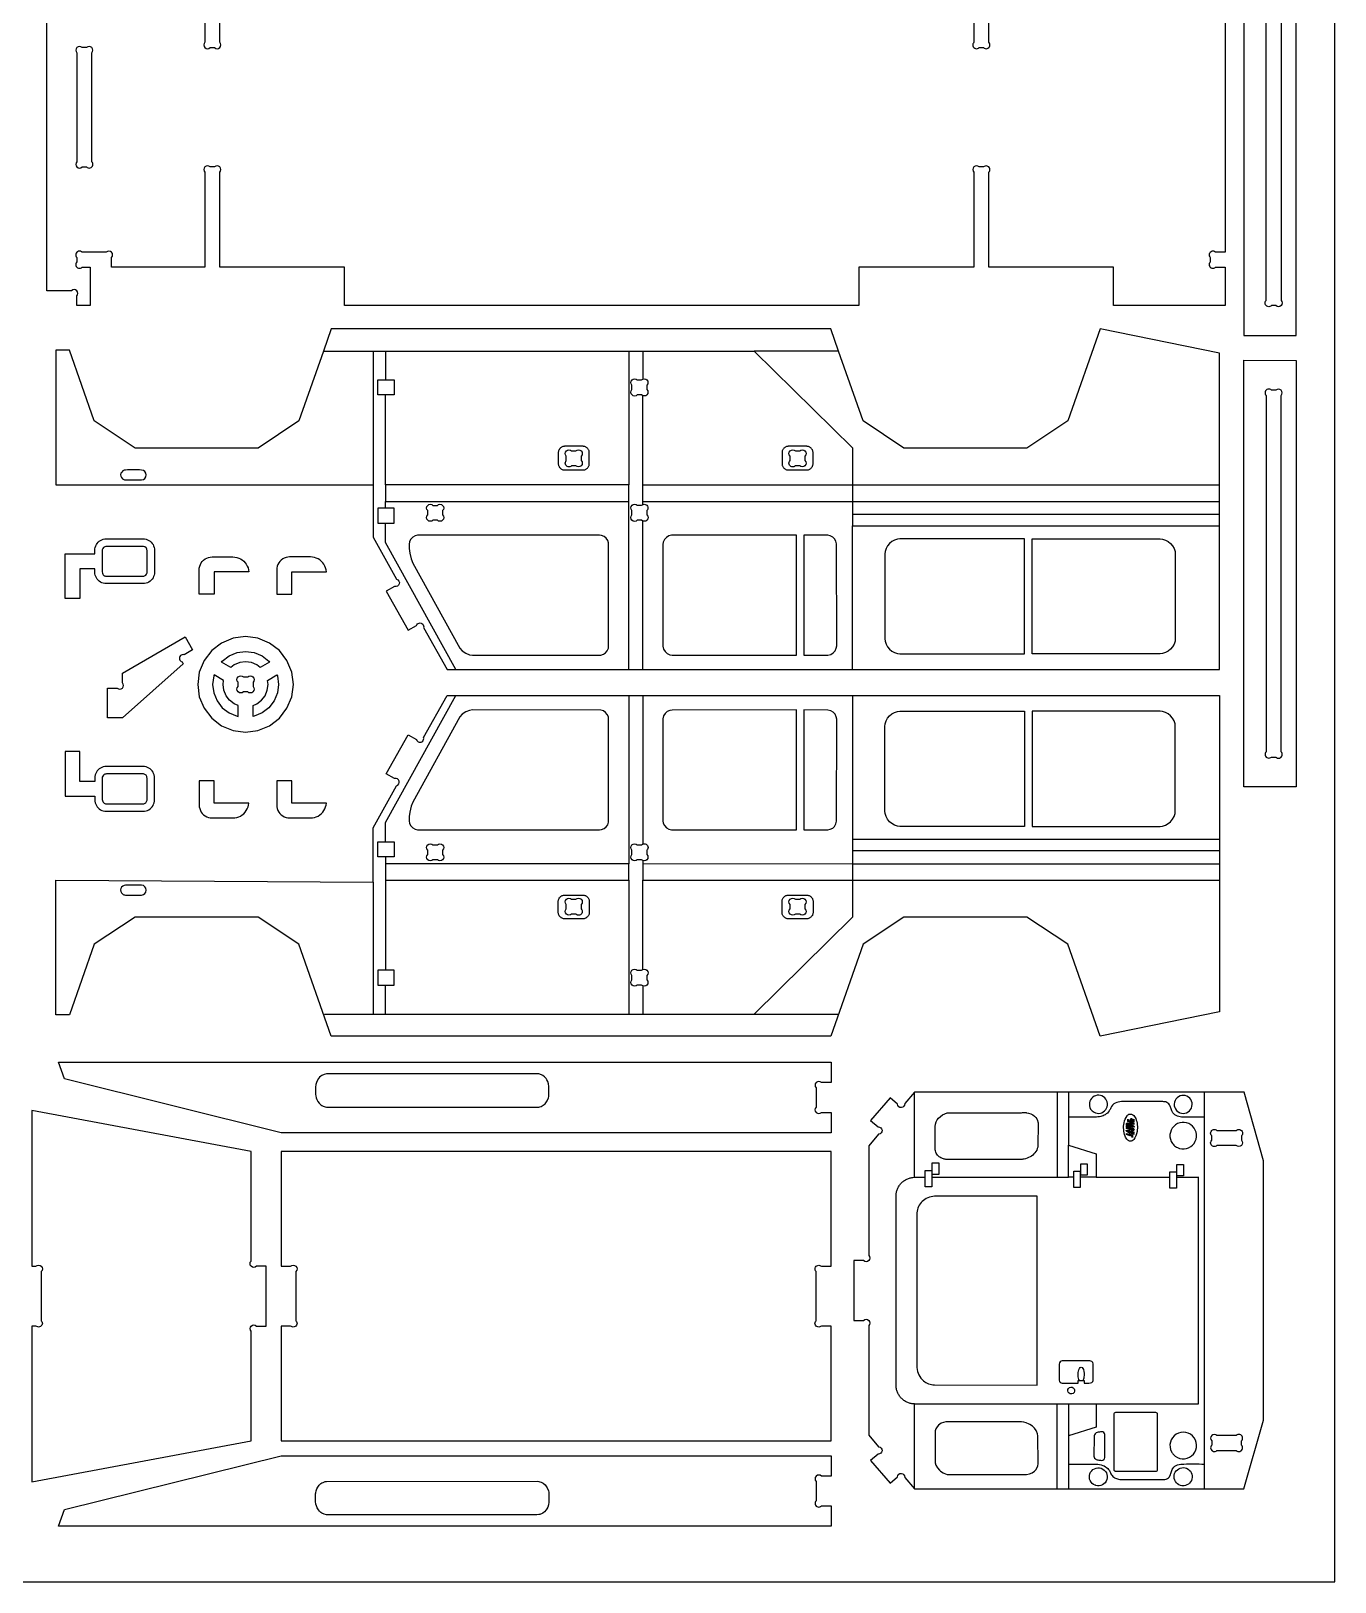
# Model space of a CAD drawing. Extents: x 1.1 to 38.6, y -0.3 to 39.9.
# Drawn here: x 16.79 to 38.63, y -0.3 to 25.68 of the extents above; entities that cross this region are included whole.
import ezdxf

# ---------------------------------------------------------------- set-up
doc = ezdxf.new("R2010")
doc.units = 0
doc.layers.get('0').update_dxf_attribs({"linetype": 'CONTINUOUS'})
doc.layers.add('ENGRAVING', color=1, linetype='CONTINUOUS')

msp = doc.modelspace()

# ---------------------------------------------------------------- linework, layer by layer
for points in [[(1.13, -0.3), (38.63, -0.3), (38.63, 39.95), (1.13, 39.95)], [(37.104, 20.583), (37.979, 20.582), (37.98, 27.728), (37.105, 27.728)], [(37.104, 13.02), (37.105, 20.166), (37.98, 20.165), (37.979, 13.02)], [(17.358, 16.175), (17.358, 16.924), (17.857, 16.924), (17.857, 16.984), (17.859, 17.009), (17.864, 17.033), (17.872, 17.057), (17.883, 17.079), (17.897, 17.1), (17.913, 17.119), (17.932, 17.135), (17.953, 17.149), (17.975, 17.16), (17.999, 17.168), (18.023, 17.173), (18.048, 17.174), (18.667, 17.174), (18.692, 17.173), (18.716, 17.168), (18.74, 17.16), (18.762, 17.149), (18.783, 17.135), (18.802, 17.119), (18.818, 17.1), (18.832, 17.079), (18.843, 17.057), (18.851, 17.033), (18.856, 17.009), (18.857, 16.984), (18.857, 16.616), (18.856, 16.591), (18.851, 16.566), (18.843, 16.543), (18.832, 16.52), (18.818, 16.499), (18.802, 16.481), (18.783, 16.464), (18.762, 16.45), (18.74, 16.439), (18.716, 16.431), (18.692, 16.427), (18.667, 16.425), (18.048, 16.425), (18.023, 16.427), (17.999, 16.431), (17.975, 16.439), (17.953, 16.45), (17.932, 16.464), (17.913, 16.481), (17.897, 16.499), (17.883, 16.52), (17.872, 16.543), (17.864, 16.566), (17.859, 16.591), (17.857, 16.616), (17.857, 16.675), (17.607, 16.675), (17.607, 16.175)], [(24.011, 15.3), (24.07, 15.259), (24.136, 15.234), (24.185, 15.228), (26.332, 15.229), (26.376, 15.243), (26.413, 15.268), (26.441, 15.302), (26.459, 15.344), (26.463, 15.382), (26.462, 17.106), (26.448, 17.15), (26.423, 17.187), (26.389, 17.215), (26.347, 17.233), (26.309, 17.237), (23.265, 17.237), (23.221, 17.225), (23.182, 17.202), (23.151, 17.169), (23.131, 17.129), (23.123, 17.083), (23.124, 17.013), (23.133, 16.937), (23.158, 16.839), (23.184, 16.77), (23.971, 15.344)], [(27.445, 15.256), (27.488, 15.235), (27.528, 15.228), (29.61, 15.228), (29.61, 17.237), (27.519, 17.237), (27.472, 17.225), (27.432, 17.2), (27.4, 17.165), (27.38, 17.122), (27.373, 17.082), (27.373, 15.375), (27.385, 15.328), (27.41, 15.287)], [(29.735, 15.228), (30.137, 15.228), (30.184, 15.24), (30.224, 15.265), (30.256, 15.3), (30.277, 15.343), (30.284, 15.383), (30.283, 17.09), (30.271, 17.137), (30.247, 17.178), (30.218, 17.205), (30.177, 17.228), (30.137, 17.237), (29.735, 17.237)], [(31.208, 15.294), (31.254, 15.27), (31.304, 15.254), (31.344, 15.249), (33.431, 15.248), (33.431, 17.177), (31.344, 17.177), (31.304, 17.172), (31.254, 17.156), (31.208, 17.132), (31.169, 17.099), (31.136, 17.059), (31.111, 17.014), (31.096, 16.963), (31.091, 16.923), (31.091, 15.503), (31.096, 15.462), (31.111, 15.412), (31.136, 15.367), (31.169, 15.327)], [(35.703, 15.249), (33.556, 15.248), (33.556, 17.177), (35.703, 17.177), (35.743, 17.172), (35.793, 17.156), (35.839, 17.132), (35.878, 17.099), (35.911, 17.059), (35.936, 17.014), (35.951, 16.963), (35.956, 16.923), (35.956, 15.503), (35.951, 15.462), (35.936, 15.412), (35.911, 15.367), (35.878, 15.327), (35.839, 15.294), (35.793, 15.27), (35.743, 15.254)], [(19.608, 16.249), (19.608, 16.623), (19.606, 16.654), (19.608, 16.685), (19.614, 16.716), (19.625, 16.745), (19.64, 16.772), (19.658, 16.797), (19.68, 16.819), (19.705, 16.838), (19.732, 16.853), (19.761, 16.864), (19.792, 16.87), (19.823, 16.873), (20.17, 16.873), (20.203, 16.87), (20.236, 16.864), (20.268, 16.854), (20.298, 16.84), (20.327, 16.822), (20.353, 16.801), (20.376, 16.776), (20.395, 16.749), (20.412, 16.72), (20.424, 16.689), (20.432, 16.656), (20.437, 16.623), (19.857, 16.623), (19.857, 16.249)], [(20.907, 16.249), (21.156, 16.249), (21.156, 16.623), (21.736, 16.623), (21.731, 16.656), (21.723, 16.689), (21.71, 16.72), (21.694, 16.749), (21.674, 16.776), (21.651, 16.801), (21.626, 16.822), (21.597, 16.84), (21.567, 16.854), (21.535, 16.864), (21.502, 16.87), (21.469, 16.873), (21.121, 16.873), (21.09, 16.87), (21.06, 16.864), (21.031, 16.853), (21.004, 16.838), (20.979, 16.819), (20.957, 16.797), (20.938, 16.772), (20.924, 16.745), (20.913, 16.716), (20.906, 16.685), (20.904, 16.654), (20.907, 16.623)], [(19.981, 14.043), (20.175, 13.963), (20.382, 13.935), (20.589, 13.963), (20.783, 14.043), (20.949, 14.17), (21.076, 14.336), (21.156, 14.529), (21.183, 14.737), (21.156, 14.944), (21.076, 15.137), (20.949, 15.303), (20.783, 15.43), (20.589, 15.511), (20.382, 15.538), (20.175, 15.511), (19.981, 15.43), (19.816, 15.303), (19.688, 15.137), (19.608, 14.944), (19.581, 14.737), (19.608, 14.529), (19.688, 14.336), (19.816, 14.17)], [(19.981, 15.112), (19.992, 15.127), (20.106, 15.215), (20.239, 15.27), (20.382, 15.289), (20.525, 15.27), (20.658, 15.215), (20.772, 15.127), (20.784, 15.112), (20.626, 15.021), (20.571, 15.063), (20.48, 15.101), (20.382, 15.114), (20.284, 15.101), (20.193, 15.063), (20.138, 15.021)], [(19.992, 14.346), (20.106, 14.258), (20.239, 14.203), (20.257, 14.201), (20.257, 14.383), (20.193, 14.41), (20.115, 14.47), (20.055, 14.548), (20.018, 14.639), (20.005, 14.737), (20.014, 14.805), (19.856, 14.896), (19.849, 14.879), (19.83, 14.737), (19.849, 14.594), (19.904, 14.461)], [(20.507, 14.201), (20.507, 14.383), (20.571, 14.41), (20.649, 14.47), (20.709, 14.548), (20.747, 14.639), (20.76, 14.737), (20.75, 14.805), (20.908, 14.896), (20.915, 14.879), (20.934, 14.737), (20.915, 14.594), (20.86, 14.461), (20.772, 14.346), (20.658, 14.258), (20.525, 14.203)], [(23.182, 12.334), (23.221, 12.311), (23.265, 12.3), (26.309, 12.299), (26.347, 12.304), (26.389, 12.321), (26.423, 12.35), (26.448, 12.387), (26.462, 12.43), (26.463, 14.154), (26.459, 14.192), (26.441, 14.234), (26.413, 14.268), (26.376, 14.293), (26.332, 14.307), (24.185, 14.309), (24.136, 14.302), (24.07, 14.277), (24.011, 14.237), (23.971, 14.192), (23.184, 12.766), (23.158, 12.697), (23.133, 12.599), (23.124, 12.523), (23.123, 12.453), (23.131, 12.408), (23.151, 12.367)], [(27.432, 12.336), (27.472, 12.312), (27.519, 12.3), (29.61, 12.299), (29.61, 14.309), (27.528, 14.308), (27.488, 14.301), (27.445, 14.281), (27.41, 14.249), (27.385, 14.209), (27.373, 14.162), (27.373, 12.454), (27.38, 12.414), (27.4, 12.371)], [(29.735, 12.299), (30.137, 12.3), (30.177, 12.309), (30.218, 12.331), (30.247, 12.358), (30.271, 12.399), (30.283, 12.446), (30.284, 14.153), (30.277, 14.194), (30.256, 14.236), (30.224, 14.271), (30.184, 14.296), (30.137, 14.308), (29.735, 14.309)], [(31.208, 12.405), (31.169, 12.437), (31.136, 12.477), (31.111, 12.522), (31.096, 12.573), (31.091, 12.613), (31.091, 14.034), (31.096, 14.074), (31.111, 14.124), (31.136, 14.17), (31.169, 14.209), (31.208, 14.242), (31.254, 14.267), (31.304, 14.282), (31.344, 14.287), (33.431, 14.288), (33.431, 12.359), (31.344, 12.359), (31.304, 12.364), (31.254, 12.38)], [(33.556, 12.359), (35.703, 12.359), (35.743, 12.364), (35.793, 12.38), (35.839, 12.405), (35.878, 12.437), (35.911, 12.477), (35.936, 12.522), (35.951, 12.573), (35.956, 12.613), (35.956, 14.034), (35.951, 14.074), (35.936, 14.124), (35.911, 14.17), (35.878, 14.209), (35.839, 14.242), (35.793, 14.267), (35.743, 14.282), (35.703, 14.287), (33.556, 14.288)], [(17.358, 12.862), (17.857, 12.862), (17.857, 12.803), (17.859, 12.778), (17.864, 12.754), (17.872, 12.73), (17.883, 12.708), (17.897, 12.687), (17.913, 12.668), (17.932, 12.652), (17.953, 12.638), (17.975, 12.627), (17.999, 12.619), (18.023, 12.614), (18.048, 12.612), (18.667, 12.612), (18.692, 12.614), (18.716, 12.619), (18.74, 12.627), (18.762, 12.638), (18.783, 12.652), (18.802, 12.668), (18.818, 12.687), (18.832, 12.708), (18.843, 12.73), (18.851, 12.754), (18.856, 12.778), (18.857, 12.803), (18.857, 13.171), (18.856, 13.196), (18.851, 13.221), (18.843, 13.244), (18.832, 13.267), (18.818, 13.287), (18.802, 13.306), (18.783, 13.322), (18.762, 13.336), (18.74, 13.347), (18.716, 13.355), (18.692, 13.36), (18.667, 13.362), (18.048, 13.362), (18.023, 13.36), (17.999, 13.355), (17.975, 13.347), (17.953, 13.336), (17.932, 13.322), (17.913, 13.306), (17.897, 13.287), (17.883, 13.267), (17.872, 13.244), (17.864, 13.221), (17.859, 13.196), (17.857, 13.171), (17.857, 13.112), (17.607, 13.112), (17.607, 13.612), (17.358, 13.612)], [(19.68, 12.552), (19.705, 12.533), (19.732, 12.519), (19.761, 12.508), (19.792, 12.501), (19.823, 12.499), (20.17, 12.499), (20.203, 12.501), (20.236, 12.507), (20.268, 12.517), (20.298, 12.532), (20.327, 12.55), (20.353, 12.571), (20.376, 12.595), (20.395, 12.622), (20.412, 12.652), (20.424, 12.683), (20.432, 12.715), (20.437, 12.748), (19.857, 12.748), (19.857, 13.123), (19.608, 13.123), (19.608, 12.748), (19.606, 12.717), (19.608, 12.686), (19.614, 12.656), (19.625, 12.627), (19.64, 12.599), (19.658, 12.574)], [(20.979, 12.552), (21.004, 12.533), (21.031, 12.519), (21.06, 12.508), (21.09, 12.501), (21.121, 12.499), (21.469, 12.499), (21.502, 12.501), (21.535, 12.507), (21.567, 12.517), (21.597, 12.532), (21.626, 12.55), (21.651, 12.571), (21.674, 12.595), (21.694, 12.622), (21.71, 12.652), (21.723, 12.683), (21.731, 12.715), (21.736, 12.748), (21.156, 12.748), (21.156, 13.123), (20.907, 13.123), (20.907, 12.748), (20.904, 12.717), (20.906, 12.686), (20.913, 12.656), (20.924, 12.627), (20.938, 12.599), (20.957, 12.574)], [(21.645, 7.692), (21.662, 7.68), (21.68, 7.671), (21.718, 7.658), (21.738, 7.654), (25.273, 7.654), (25.293, 7.656), (25.313, 7.66), (25.332, 7.667), (25.368, 7.686), (25.399, 7.712), (25.413, 7.727), (25.436, 7.761), (25.456, 7.811), (25.461, 7.832), (25.465, 7.877), (25.465, 8.001), (25.459, 8.045), (25.445, 8.086), (25.431, 8.114), (25.419, 8.132), (25.392, 8.162), (25.359, 8.186), (25.35, 8.191), (25.313, 8.206), (25.293, 8.21), (25.262, 8.213), (21.738, 8.212), (21.699, 8.203), (21.662, 8.186), (21.645, 8.175), (21.622, 8.155), (21.602, 8.132), (21.58, 8.096), (21.568, 8.066), (21.56, 8.034), (21.556, 7.989), (21.556, 7.866), (21.558, 7.843), (21.565, 7.811), (21.576, 7.78), (21.591, 7.752), (21.615, 7.719)], [(21.645, 0.865), (21.622, 0.884), (21.602, 0.908), (21.58, 0.943), (21.568, 0.973), (21.56, 1.005), (21.556, 1.05), (21.556, 1.174), (21.558, 1.196), (21.565, 1.229), (21.576, 1.259), (21.591, 1.287), (21.615, 1.32), (21.645, 1.348), (21.662, 1.359), (21.68, 1.368), (21.718, 1.381), (21.738, 1.385), (25.273, 1.386), (25.293, 1.383), (25.313, 1.379), (25.332, 1.372), (25.368, 1.354), (25.399, 1.328), (25.413, 1.313), (25.436, 1.278), (25.456, 1.229), (25.461, 1.207), (25.465, 1.162), (25.465, 1.039), (25.459, 0.994), (25.445, 0.953), (25.431, 0.925), (25.419, 0.908), (25.392, 0.877), (25.359, 0.853), (25.35, 0.848), (25.313, 0.833), (25.293, 0.829), (25.262, 0.826), (21.738, 0.827), (21.699, 0.836), (21.662, 0.853)]]:
    msp.add_lwpolyline(points, close=True)
for points in [[(36.792, 26.834), (36.792, 21.976), (36.63, 21.976, 1), (36.542, 21.888), (36.542, 21.815, 1), (36.63, 21.726), (36.792, 21.726), (36.792, 21.082), (34.919, 21.082), (34.919, 21.726), (32.831, 21.726), (32.831, 23.317, 1), (32.743, 23.405), (32.669, 23.405, 1), (32.581, 23.317), (32.581, 21.726), (30.657, 21.726), (30.657, 21.082), (22.039, 21.082), (22.039, 21.726), (19.95, 21.726), (19.95, 23.317, 1), (19.862, 23.405), (19.789, 23.405, 1), (19.701, 23.317), (19.701, 21.726), (18.138, 21.726), (18.138, 21.888, 1), (18.05, 21.976), (17.645, 21.976, 1), (17.556, 21.888), (17.556, 21.815, 1), (17.645, 21.726), (17.777, 21.726), (17.777, 21.082), (17.556, 21.082), (17.556, 21.244, 1), (17.468, 21.332), (17.056, 21.332), (17.056, 27.478)], [(19.701, 27.084), (19.701, 25.494, 1), (19.79, 25.405), (19.862, 25.405, 1), (19.951, 25.494), (19.95, 27.084)], [(32.582, 27.084), (32.583, 25.494, 1), (32.671, 25.405), (32.742, 25.405, 1), (32.831, 25.494), (32.83, 27.084)]]:
    msp.add_lwpolyline(points, format="xyb")
for points in [[(37.479, 21.171), (37.479, 27.139, -1), (37.567, 27.228), (37.64, 27.228, -1), (37.729, 27.139), (37.729, 21.171, -1), (37.64, 21.082), (37.567, 21.082, -1)], [(17.806, 23.494), (17.806, 25.317, 1), (17.718, 25.405), (17.645, 25.405, 1), (17.556, 25.317), (17.556, 23.494, 1), (17.645, 23.405), (17.718, 23.405, 1)], [(17.207, 18.078), (22.519, 18.078), (22.519, 17.204), (22.913, 16.498, -1), (22.879, 16.377), (22.738, 16.298), (23.104, 15.643), (23.245, 15.722, -1), (23.365, 15.688), (23.757, 14.987), (23.906, 14.987), (26.802, 14.987), (27.036, 14.987), (30.549, 14.987), (36.695, 14.987), (36.695, 17.391), (36.695, 17.586), (36.695, 17.803), (36.695, 18.078), (36.695, 20.285), (34.696, 20.692), (34.157, 19.152), (33.47, 18.697), (31.411, 18.697), (30.725, 19.152), (30.315, 20.321), (30.185, 20.692), (21.816, 20.692), (21.686, 20.321), (21.277, 19.152), (20.591, 18.697), (18.531, 18.697), (17.845, 19.152), (17.431, 20.335), (17.207, 20.335)], [(26.944, 19.837), (27.017, 19.837, -1), (27.105, 19.749), (27.105, 19.675, -1), (27.017, 19.587), (26.944, 19.587, -1), (26.855, 19.675), (26.855, 19.749, -1)], [(37.729, 13.608), (37.729, 19.577, 1), (37.64, 19.665), (37.567, 19.665, 1), (37.479, 19.577), (37.479, 13.608, 1), (37.567, 13.52), (37.64, 13.52, 1)], [(26.005, 18.56), (26.005, 18.487, -1), (25.916, 18.399), (25.844, 18.399, -1), (25.755, 18.487), (25.755, 18.56, -1), (25.844, 18.648), (25.916, 18.648, -1)], [(29.503, 18.487), (29.503, 18.56, -1), (29.592, 18.648), (29.665, 18.648, -1), (29.753, 18.56), (29.753, 18.487, -1), (29.665, 18.399), (29.592, 18.399, -1)], [(23.683, 17.648), (23.683, 17.575, -1), (23.595, 17.487), (23.521, 17.487, -1), (23.433, 17.575), (23.433, 17.648, -1), (23.521, 17.736), (23.595, 17.736, -1)], [(26.944, 17.737), (27.017, 17.737, -1), (27.105, 17.649), (27.105, 17.576, -1), (27.017, 17.487), (26.944, 17.487, -1), (26.855, 17.576), (26.855, 17.649, -1)], [(18.069, 14.174), (18.069, 14.674), (18.231, 14.674, 1), (18.319, 14.763), (18.319, 14.924), (19.369, 15.531), (19.494, 15.315), (19.353, 15.234, 1), (19.319, 15.115), (19.337, 15.082), (18.319, 14.174)], [(20.507, 14.773), (20.507, 14.7, -1), (20.418, 14.612), (20.346, 14.612, -1), (20.257, 14.7), (20.257, 14.773, -1), (20.346, 14.861), (20.418, 14.861, -1)], [(17.207, 9.201), (17.207, 11.458), (22.519, 11.424), (22.519, 12.332), (22.913, 13.039, 1), (22.879, 13.159), (22.738, 13.238), (23.104, 13.893), (23.245, 13.814, 1), (23.365, 13.848), (23.757, 14.549), (23.906, 14.549), (36.695, 14.549), (36.695, 12.145), (36.695, 11.95), (36.695, 11.733), (36.695, 11.458), (36.695, 9.252), (34.696, 8.844), (34.157, 10.384), (33.47, 10.839), (31.411, 10.839), (30.725, 10.384), (30.185, 8.844), (21.816, 8.844), (21.277, 10.384), (20.591, 10.839), (18.531, 10.839), (17.845, 10.384), (17.431, 9.201)], [(23.433, 11.888), (23.433, 11.961, -1), (23.521, 12.049), (23.595, 12.049, -1), (23.683, 11.961), (23.683, 11.888, -1), (23.595, 11.8), (23.521, 11.8, -1)], [(26.944, 12.049), (27.017, 12.049, -1), (27.105, 11.96), (27.105, 11.887, -1), (27.017, 11.799), (26.944, 11.799, -1), (26.855, 11.887), (26.855, 11.96, -1)], [(25.755, 10.976), (25.755, 11.049, -1), (25.844, 11.137), (25.916, 11.137, -1), (26.005, 11.049), (26.005, 10.976, -1), (25.916, 10.888), (25.844, 10.888, -1)], [(29.503, 10.976), (29.503, 11.049, -1), (29.592, 11.137), (29.665, 11.137, -1), (29.753, 11.049), (29.753, 10.976, -1), (29.665, 10.888), (29.592, 10.888, -1)], [(26.944, 9.949), (27.017, 9.949, -1), (27.105, 9.86), (27.105, 9.787, -1), (27.017, 9.699), (26.944, 9.699, -1), (26.855, 9.787), (26.855, 9.86, -1)], [(17.352, 8.127), (17.251, 8.406), (30.189, 8.406), (30.189, 8.066), (30.028, 8.066, 1), (29.939, 7.978), (29.939, 7.655, 1), (30.028, 7.566), (30.189, 7.566), (30.189, 7.226), (20.976, 7.226)], [(31.178, 1.356), (31.301, 1.461, -1), (31.425, 1.451), (31.589, 1.26), (33.975, 1.26), (34.169, 1.26), (36.441, 1.26), (37.103, 1.26), (37.433, 2.408), (37.433, 6.754), (37.11, 7.906), (36.441, 7.906), (34.169, 7.906), (33.975, 7.906), (31.589, 7.906), (31.425, 7.714, -1), (31.301, 7.704), (31.178, 7.809), (30.853, 7.429), (30.976, 7.324, -1), (30.986, 7.2), (30.822, 7.008), (30.822, 5.171, -1), (30.734, 5.083), (30.572, 5.083), (30.572, 4.083), (30.734, 4.083, -1), (30.822, 3.994), (30.822, 2.157), (30.986, 1.966, -1), (30.976, 1.841), (30.853, 1.736)], [(16.805, 1.378), (20.476, 2.063), (20.476, 3.9, -1), (20.564, 3.988), (20.729, 3.988), (20.729, 4.988), (20.564, 4.988, -1), (20.476, 5.077), (20.476, 6.914), (16.805, 7.599), (16.805, 4.988), (16.872, 4.988, -1), (16.96, 4.9), (16.96, 4.077, -1), (16.872, 3.988), (16.805, 3.988)], [(37.065, 7.173), (37.065, 7.1, -1), (36.977, 7.012), (36.654, 7.012, -1), (36.565, 7.1), (36.565, 7.173, -1), (36.654, 7.262), (36.977, 7.262, -1)], [(20.976, 2.063), (30.189, 2.063), (30.189, 3.988), (30.028, 3.988, -1), (29.939, 4.077), (29.939, 4.9, -1), (30.028, 4.988), (30.189, 4.988), (30.189, 6.914), (20.976, 6.914), (20.976, 4.988), (21.137, 4.988, -1), (21.226, 4.9), (21.226, 4.077, -1), (21.137, 3.988), (20.976, 3.988)], [(37.065, 1.992), (37.065, 2.065, 1), (36.977, 2.154), (36.654, 2.154, 1), (36.566, 2.065), (36.566, 1.992, 1), (36.654, 1.904), (36.977, 1.904, 1)], [(17.251, 0.633), (17.352, 0.912), (20.976, 1.813), (30.189, 1.813), (30.189, 1.473), (30.028, 1.473, 1), (29.939, 1.385), (29.939, 1.061, 1), (30.028, 0.973), (30.189, 0.973), (30.189, 0.633)]]:
    msp.add_lwpolyline(points, format="xyb", close=True)
msp.add_lwpolyline([(28.903, 9.215), (28.896, 9.209)])
at = {"layer": 'ENGRAVING'}
for points in [[(21.686, 20.321), (22.519, 20.321), (22.519, 18.078)], [(22.519, 20.321), (22.726, 20.321), (22.726, 19.837), (22.87, 19.837), (22.87, 19.587), (22.726, 19.587), (22.596, 19.587), (22.596, 19.837), (22.726, 19.837)], [(22.726, 20.321), (26.802, 20.321), (26.802, 18.078), (22.726, 18.078), (22.726, 19.587)], [(26.802, 20.321), (27.036, 20.321), (28.903, 20.321)], [(27.036, 20.321), (27.036, 19.85)], [(30.315, 20.321), (28.903, 20.321), (30.549, 18.701), (30.549, 18.078), (30.549, 17.803), (36.695, 17.803)], [(27.036, 18.078), (27.036, 19.574)], [(22.726, 18.078), (22.726, 17.803), (26.802, 17.803)], [(26.802, 14.987), (26.802, 17.803), (26.802, 18.078)], [(27.036, 17.802), (27.036, 18.078), (30.549, 18.078), (36.695, 18.078)], [(22.726, 17.69), (22.596, 17.69), (22.596, 17.439), (22.726, 17.439), (22.87, 17.439), (22.87, 17.69), (22.726, 17.69), (22.726, 17.803)], [(27.036, 17.751), (27.036, 17.802), (30.549, 17.803), (30.549, 17.586), (30.549, 17.391), (36.695, 17.391)], [(23.906, 14.987), (22.726, 17.114), (22.726, 17.439)], [(27.036, 14.987), (27.036, 17.474)], [(36.695, 17.586), (30.549, 17.586)], [(30.549, 14.987), (30.549, 17.391)], [(22.726, 11.846), (22.596, 11.846), (22.596, 12.098), (22.726, 12.098), (22.726, 12.422), (23.906, 14.549)], [(26.802, 14.548), (26.802, 11.733)], [(27.036, 14.548), (27.036, 12.062)], [(30.549, 14.548), (30.549, 12.145), (30.549, 11.95), (30.549, 11.733), (30.549, 11.458), (30.549, 10.835), (28.903, 9.215)], [(22.726, 12.098), (22.87, 12.098), (22.87, 11.846), (22.726, 11.846), (22.726, 11.733)], [(30.549, 12.145), (36.695, 12.145)], [(27.036, 11.786), (27.036, 11.734), (30.549, 11.733), (36.695, 11.733)], [(27.036, 11.734), (27.036, 11.458)], [(36.695, 11.95), (30.549, 11.95)], [(22.726, 11.458), (22.726, 9.949), (22.596, 9.949), (22.596, 9.699), (22.726, 9.699), (22.87, 9.699), (22.87, 9.949), (22.726, 9.949)], [(26.802, 11.458), (26.802, 9.218)], [(27.036, 9.962), (27.036, 11.458), (30.549, 11.458), (36.695, 11.458)], [(22.519, 11.424), (22.519, 9.215), (22.726, 9.215), (22.726, 9.699)], [(27.036, 9.686), (27.036, 9.215), (28.903, 9.215), (30.31, 9.215)], [(21.702, 9.215), (22.519, 9.215)], [(22.726, 9.215), (27.036, 9.215)], [(31.589, 6.479), (31.589, 7.906)], [(33.975, 7.906), (33.975, 6.479), (33.975, 6.477)], [(34.169, 7.906), (34.169, 7.487), (34.169, 7.017), (34.633, 6.87), (34.633, 6.479), (34.365, 6.479), (34.365, 6.309), (34.256, 6.309), (34.256, 6.479), (34.256, 6.582), (34.365, 6.582), (34.365, 6.479)], [(36.441, 7.487), (36.441, 1.676), (36.441, 1.26)], [(31.877, 6.479), (31.877, 6.32), (31.768, 6.32), (31.768, 6.479), (31.768, 6.593), (31.877, 6.593), (31.877, 6.479), (33.975, 6.479), (34.169, 6.479), (34.169, 7.017)], [(34.633, 6.479), (35.864, 6.479), (35.865, 6.569), (35.975, 6.569), (35.975, 6.296), (35.865, 6.296), (35.864, 6.479)], [(31.589, 2.682), (31.584, 2.682), (31.545, 2.686), (31.53, 2.689), (31.516, 2.692), (31.501, 2.696), (31.487, 2.701), (31.473, 2.706), (31.46, 2.712), (31.447, 2.719), (31.434, 2.726), (31.421, 2.734), (31.409, 2.742), (31.397, 2.751), (31.386, 2.761), (31.375, 2.771), (31.365, 2.781), (31.355, 2.792), (31.346, 2.803), (31.337, 2.815), (31.329, 2.827), (31.321, 2.839), (31.314, 2.852), (31.307, 2.865), (31.301, 2.879), (31.296, 2.893), (31.291, 2.907), (31.287, 2.921), (31.284, 2.936), (31.281, 2.951), (31.279, 2.966), (31.278, 2.981), (31.278, 6.18), (31.279, 6.196), (31.281, 6.211), (31.284, 6.226), (31.287, 6.24), (31.291, 6.255), (31.296, 6.269), (31.301, 6.283), (31.307, 6.296), (31.314, 6.309), (31.321, 6.322), (31.329, 6.335), (31.337, 6.347), (31.346, 6.358), (31.355, 6.37), (31.365, 6.38), (31.375, 6.391), (31.386, 6.401), (31.397, 6.41), (31.409, 6.419), (31.421, 6.427), (31.434, 6.435), (31.447, 6.442), (31.46, 6.449), (31.473, 6.455), (31.487, 6.46), (31.501, 6.465), (31.516, 6.469), (31.53, 6.473), (31.545, 6.475), (31.56, 6.477), (31.584, 6.479), (31.589, 6.479), (31.768, 6.479)], [(34.257, 6.479), (34.256, 6.479), (34.169, 6.479)], [(34.633, 2.682), (36.346, 2.682), (36.346, 6.479)], [(35.975, 6.479), (36.346, 6.479), (36.35, 6.479)], [(31.589, 1.26), (31.589, 2.682), (33.975, 2.682), (34.169, 2.682), (34.169, 2.146), (34.169, 1.676), (34.169, 1.26)], [(33.975, 1.26), (33.975, 2.682)], [(34.169, 2.682), (34.633, 2.682), (34.633, 2.293), (34.169, 2.146)]]:
    msp.add_lwpolyline(points, dxfattribs=at)
for points in [[(25.668, 18.348), (25.677, 18.342), (25.686, 18.338), (25.696, 18.334), (25.707, 18.332), (25.717, 18.33), (25.723, 18.329), (25.729, 18.329), (26.031, 18.329), (26.037, 18.329), (26.042, 18.33), (26.053, 18.332), (26.064, 18.334), (26.074, 18.338), (26.083, 18.342), (26.092, 18.348), (26.101, 18.354), (26.108, 18.361), (26.116, 18.369), (26.122, 18.377), (26.127, 18.386), (26.132, 18.396), (26.136, 18.406), (26.138, 18.416), (26.14, 18.427), (26.14, 18.433), (26.14, 18.628), (26.138, 18.639), (26.136, 18.649), (26.132, 18.659), (26.127, 18.669), (26.122, 18.678), (26.116, 18.686), (26.108, 18.694), (26.101, 18.701), (26.092, 18.707), (26.083, 18.713), (26.074, 18.717), (26.064, 18.721), (26.053, 18.724), (26.042, 18.725), (26.037, 18.726), (26.031, 18.726), (25.729, 18.726), (25.723, 18.726), (25.717, 18.725), (25.707, 18.724), (25.696, 18.721), (25.686, 18.717), (25.677, 18.713), (25.668, 18.707), (25.659, 18.701), (25.651, 18.694), (25.644, 18.686), (25.638, 18.678), (25.633, 18.669), (25.628, 18.659), (25.624, 18.649), (25.622, 18.639), (25.62, 18.628), (25.62, 18.427), (25.622, 18.416), (25.624, 18.406), (25.628, 18.396), (25.633, 18.386), (25.638, 18.377), (25.644, 18.369), (25.651, 18.361), (25.659, 18.354)], [(29.407, 18.354), (29.416, 18.348), (29.425, 18.342), (29.434, 18.338), (29.444, 18.334), (29.455, 18.332), (29.466, 18.33), (29.471, 18.329), (29.477, 18.329), (29.779, 18.329), (29.785, 18.329), (29.791, 18.33), (29.801, 18.332), (29.812, 18.334), (29.822, 18.338), (29.832, 18.342), (29.841, 18.348), (29.849, 18.354), (29.857, 18.361), (29.864, 18.369), (29.87, 18.377), (29.876, 18.386), (29.88, 18.396), (29.884, 18.406), (29.886, 18.416), (29.888, 18.427), (29.888, 18.628), (29.886, 18.639), (29.884, 18.649), (29.88, 18.659), (29.876, 18.669), (29.87, 18.678), (29.864, 18.686), (29.857, 18.694), (29.849, 18.701), (29.841, 18.707), (29.832, 18.713), (29.822, 18.717), (29.812, 18.721), (29.801, 18.724), (29.791, 18.725), (29.785, 18.726), (29.779, 18.726), (29.477, 18.726), (29.471, 18.726), (29.466, 18.725), (29.455, 18.724), (29.444, 18.721), (29.434, 18.717), (29.425, 18.713), (29.416, 18.707), (29.407, 18.701), (29.4, 18.694), (29.393, 18.686), (29.386, 18.678), (29.381, 18.669), (29.376, 18.659), (29.373, 18.649), (29.37, 18.639), (29.368, 18.628), (29.368, 18.427), (29.37, 18.416), (29.373, 18.406), (29.376, 18.396), (29.381, 18.386), (29.386, 18.377), (29.393, 18.369), (29.4, 18.361)], [(22.726, 11.458), (26.802, 11.458), (26.802, 11.733), (22.726, 11.733)], [(25.668, 10.829), (25.659, 10.835), (25.651, 10.842), (25.644, 10.85), (25.638, 10.858), (25.633, 10.867), (25.628, 10.877), (25.624, 10.887), (25.622, 10.897), (25.62, 10.908), (25.62, 11.109), (25.622, 11.12), (25.624, 11.13), (25.628, 11.14), (25.633, 11.15), (25.638, 11.159), (25.644, 11.167), (25.651, 11.175), (25.659, 11.182), (25.668, 11.188), (25.677, 11.194), (25.686, 11.198), (25.696, 11.202), (25.707, 11.205), (25.717, 11.206), (25.723, 11.207), (25.729, 11.207), (26.031, 11.207), (26.037, 11.207), (26.042, 11.206), (26.053, 11.205), (26.064, 11.202), (26.074, 11.198), (26.083, 11.194), (26.092, 11.188), (26.101, 11.182), (26.108, 11.175), (26.116, 11.167), (26.122, 11.159), (26.127, 11.15), (26.132, 11.14), (26.136, 11.13), (26.138, 11.12), (26.14, 11.109), (26.14, 11.103), (26.14, 10.908), (26.138, 10.897), (26.136, 10.887), (26.132, 10.877), (26.127, 10.867), (26.122, 10.858), (26.116, 10.85), (26.108, 10.842), (26.101, 10.835), (26.092, 10.829), (26.083, 10.823), (26.074, 10.819), (26.064, 10.815), (26.053, 10.812), (26.042, 10.811), (26.037, 10.81), (26.031, 10.81), (25.729, 10.81), (25.723, 10.81), (25.717, 10.811), (25.707, 10.812), (25.696, 10.815), (25.686, 10.819), (25.677, 10.823)], [(29.416, 10.829), (29.407, 10.835), (29.4, 10.842), (29.393, 10.85), (29.386, 10.858), (29.381, 10.867), (29.376, 10.877), (29.373, 10.887), (29.37, 10.897), (29.368, 10.908), (29.368, 11.109), (29.37, 11.12), (29.373, 11.13), (29.376, 11.14), (29.381, 11.15), (29.386, 11.159), (29.393, 11.167), (29.4, 11.175), (29.407, 11.182), (29.416, 11.188), (29.425, 11.194), (29.434, 11.198), (29.444, 11.202), (29.455, 11.205), (29.466, 11.206), (29.471, 11.207), (29.477, 11.207), (29.779, 11.207), (29.785, 11.207), (29.791, 11.206), (29.801, 11.205), (29.812, 11.202), (29.822, 11.198), (29.832, 11.194), (29.841, 11.188), (29.849, 11.182), (29.857, 11.175), (29.864, 11.167), (29.87, 11.159), (29.876, 11.15), (29.88, 11.14), (29.884, 11.13), (29.886, 11.12), (29.888, 11.109), (29.888, 10.908), (29.886, 10.897), (29.884, 10.887), (29.88, 10.877), (29.876, 10.867), (29.87, 10.858), (29.864, 10.85), (29.857, 10.842), (29.849, 10.835), (29.841, 10.829), (29.832, 10.823), (29.822, 10.819), (29.812, 10.815), (29.801, 10.812), (29.791, 10.811), (29.785, 10.81), (29.779, 10.81), (29.477, 10.81), (29.471, 10.81), (29.466, 10.811), (29.455, 10.812), (29.444, 10.815), (29.434, 10.819), (29.425, 10.823)], [(35.204, 7.384), (35.204, 7.415), (35.219, 7.41), (35.219, 7.396), (35.226, 7.393), (35.226, 7.406), (35.241, 7.401), (35.241, 7.388), (35.25, 7.385), (35.25, 7.399), (35.264, 7.394), (35.264, 7.363)], [(35.136, 7.212), (35.182, 7.196), (35.182, 7.209), (35.196, 7.204), (35.196, 7.175), (35.136, 7.196)], [(31.885, 6.719), (31.994, 6.719), (31.994, 6.528), (31.885, 6.528)], [(34.482, 6.517), (34.373, 6.517), (34.373, 6.707), (34.482, 6.707)], [(36.091, 6.504), (35.982, 6.504), (35.982, 6.695), (36.091, 6.695)], [(32.07, 1.526), (32.08, 1.521), (32.135, 1.503), (32.158, 1.499), (33.439, 1.499), (33.465, 1.501), (33.514, 1.512), (33.558, 1.53), (33.596, 1.556), (33.619, 1.58), (33.642, 1.616), (33.653, 1.647), (33.658, 1.68), (33.655, 2.15), (33.649, 2.184), (33.633, 2.227), (33.627, 2.238), (33.599, 2.277), (33.564, 2.311), (33.521, 2.34), (33.51, 2.346), (33.46, 2.367), (33.42, 2.377), (33.379, 2.383), (32.114, 2.382), (32.071, 2.373), (32.033, 2.358), (31.992, 2.329), (31.966, 2.301), (31.947, 2.267), (31.936, 2.23), (31.935, 2.22), (31.933, 1.718), (31.935, 1.698), (31.946, 1.658), (31.97, 1.611), (32.006, 1.571), (32.022, 1.556)]]:
    msp.add_lwpolyline(points, close=True, dxfattribs=at)
for points in [[(18.319, 18.182, 0.086443), (18.343, 18.169, 0.08001), (18.372, 18.164, 0.006309), (18.506, 18.162, 0.006302), (18.64, 18.164, 0.406849), (18.72, 18.246, 0.406848), (18.64, 18.328, 0.006303), (18.506, 18.33, 0.006309), (18.372, 18.328, 0.309603), (18.295, 18.273, 0.316438)], [(18.008, 16.564, 0.087809), (18.026, 16.554, 0.067963), (18.052, 16.55), (18.663, 16.55, 0.166336), (18.71, 16.568, 0.189175), (18.732, 16.607, 0.016364), (18.732, 16.611, 0.008181), (18.732, 16.62), (18.732, 16.98, 0.166336), (18.715, 17.027, 0.189175), (18.675, 17.049, 0.016364), (18.671, 17.049, 0.008181), (18.663, 17.049), (18.052, 17.049, 0.166336), (18.005, 17.031, 0.189175), (17.983, 16.992, 0.043026), (17.982, 16.958, -0.010275), (17.982, 16.924, -0.004091), (17.981, 16.772, 0.012272), (17.982, 16.62, 0.100321), (17.99, 16.586, 0.121499)], [(18.008, 12.751, 0.087809), (18.026, 12.742, 0.067963), (18.052, 12.737), (18.663, 12.737, 0.166336), (18.71, 12.755, 0.189175), (18.732, 12.795, 0.016364), (18.732, 12.799, 0.008181), (18.732, 12.807), (18.732, 13.167, 0.166336), (18.715, 13.214, 0.189175), (18.675, 13.236, 0.016364), (18.671, 13.236, 0.008181), (18.663, 13.237), (18.052, 13.237, 0.166336), (18.005, 13.219, 0.189175), (17.983, 13.18, 0.016364), (17.983, 13.176, 0.008181), (17.982, 13.167), (17.982, 12.807, 0.100321), (17.99, 12.774, 0.121499)], [(18.319, 11.227, 0.0865), (18.343, 11.213, 0.080049), (18.372, 11.208, 0.006309), (18.506, 11.206, 0.006303), (18.64, 11.208, 0.406848), (18.72, 11.29, 0.406849), (18.64, 11.373, 0.006302), (18.506, 11.374, 0.006309), (18.372, 11.373, 0.309598), (18.295, 11.317, 0.316339)], [(34.595, 7.569, 0.87639), (34.773, 7.812, 0.876461), (34.538, 7.623, 0.065836), (34.563, 7.592, 0.065877)], [(36.029, 7.562, 0.987827), (36.15, 7.838, 0.987899), (36.022, 7.565, 0.006087), (36.025, 7.564, 0.006124)], [(32, 6.825, -0.119093), (31.953, 6.882, -0.105581), (31.934, 6.962), (31.932, 7.332, -0.174818), (31.989, 7.47, -0.152207), (32.135, 7.558, -0.016014), (32.148, 7.56, -0.021515), (32.158, 7.562), (33.379, 7.562, -0.00712), (33.448, 7.563, -0.035033), (33.462, 7.562, -0.137177), (33.599, 7.503, -0.185826), (33.655, 7.405, -0.016418), (33.657, 7.391, -0.012305), (33.658, 7.372), (33.655, 7.011, -0.125514), (33.621, 6.913, -0.187851), (33.447, 6.791, -0.01778), (33.404, 6.781, -0.031825), (33.379, 6.779), (32.114, 6.779, -0.076786), (32.058, 6.792, -0.065419)], [(35.16, 7.102, -0.1356), (35.114, 7.169, -0.130728), (35.097, 7.391, -0.110706), (35.148, 7.51, -0.414294), (35.245, 7.526, -0.145935), (35.293, 7.465, -0.131544), (35.316, 7.245, -0.118711), (35.261, 7.112, -0.26626), (35.199, 7.085, -0.081365), (35.18, 7.09, -0.067835)], [(35.136, 7.355, -0.06776), (35.14, 7.38, -0.32401), (35.153, 7.391, -0.201858), (35.182, 7.38, -0.198979), (35.196, 7.35, -0.013215), (35.196, 7.342, 0.004405), (35.196, 7.335)], [(35.196, 7.275), (35.136, 7.296), (35.136, 7.312, -0.006249), (35.16, 7.313, -0.012249), (35.172, 7.313, -0.017021), (35.157, 7.317, -0.01236), (35.136, 7.324), (35.136, 7.34), (35.196, 7.319), (35.196, 7.303, -0.003319), (35.17, 7.301, -0.010292), (35.161, 7.301, -0.020337), (35.176, 7.298, -0.014852), (35.196, 7.291)], [(35.151, 7.368), (35.182, 7.356, 0.330112), (35.161, 7.374, 0.344991)], [(35.158, 7.412), (35.158, 7.451, 0.056832), (35.164, 7.45, -0.17198), (35.169, 7.448, -0.137101), (35.175, 7.439, 0.022712), (35.187, 7.399, -0.106433), (35.181, 7.405, -0.038432), (35.169, 7.426), (35.169, 7.408)], [(35.204, 7.324), (35.204, 7.342, -0.007723), (35.227, 7.338, -0.010143), (35.243, 7.334, -0.010481), (35.228, 7.342, -0.006972), (35.204, 7.354), (35.204, 7.373), (35.264, 7.335, -0.191025), (35.265, 7.326, 0.063), (35.264, 7.317)], [(35.215, 7.273, -0.246826), (35.207, 7.3, -0.377289), (35.222, 7.312, -0.272558), (35.264, 7.285, -0.551673), (35.248, 7.259, -0.104338), (35.231, 7.263, -0.094125)], [(35.217, 7.44), (35.231, 7.435, 0.320296), (35.224, 7.444, 0.480496)], [(35.241, 7.277, 0.200898), (35.248, 7.279, 0.399218), (35.249, 7.283, 0.15159), (35.239, 7.292, 0.121674), (35.223, 7.294, 0.653285), (35.22, 7.288, 0.143473)], [(35.991, 6.977, 0.844805), (36.246, 7.335, 0.844746), (35.888, 7.08, 0.08416), (35.931, 7.02, 0.084125)], [(35.196, 7.263), (35.196, 7.246), (35.188, 7.247), (35.188, 7.236), (35.196, 7.232), (35.196, 7.214), (35.136, 7.25, -0.195193), (35.135, 7.261, 0.064345), (35.136, 7.271)], [(35.155, 7.253, -0.006348), (35.162, 7.25, -0.003646), (35.176, 7.243), (35.176, 7.25, -0.050894), (35.165, 7.253, 0.161701)], [(35.211, 7.2, -0.106226), (35.217, 7.195, -0.037798), (35.229, 7.174), (35.229, 7.192), (35.241, 7.188), (35.241, 7.148, 0.05605), (35.234, 7.15, -0.169571), (35.229, 7.152, -0.135193), (35.224, 7.161, 0.0224)], [(35.217, 7.231), (35.231, 7.225, 0.308264), (35.225, 7.235, 0.486891)], [(33.642, 2.999), (33.642, 6.162), (31.92, 6.162, 0.176954), (31.717, 6.074, 0.188124), (31.629, 5.885), (31.629, 3.291, 0.221524), (31.739, 3.069, 0.154276), (31.92, 3)], [(34.195, 2.853, -0.975511), (34.226, 2.963, -0.975267), (34.201, 2.851, -0.012521), (34.198, 2.852, -0.012397)], [(34.936, 1.563, -0.074571), (34.933, 1.57, -0.049262), (34.931, 1.581), (34.931, 2.511, -0.186297), (34.94, 2.532, -0.185441), (34.962, 2.542), (35.624, 2.542, -0.159427), (35.645, 2.534, -0.18647), (35.654, 2.517), (35.654, 1.575, -0.186722), (35.645, 1.558, -0.159359), (35.624, 1.55), (34.962, 1.55, -0.109656), (34.947, 1.554, -0.123094)], [(34.633, 1.753, 0.054201), (34.657, 1.746, 0.033878), (34.72, 1.737, 0.195538), (34.758, 1.75, 0.211786), (34.774, 1.783), (34.774, 2.169, 0.439935), (34.721, 2.215, 0.017159), (34.648, 2.204, 0.16641), (34.613, 2.183, 0.175768), (34.598, 2.147, 0.00637), (34.593, 1.89, 0.007552), (34.594, 1.806, 0.154839), (34.604, 1.776, 0.129581)], [(35.923, 1.836, 0.941921), (36.27, 2.115, 0.941694), (35.893, 1.88, 0.030028), (35.907, 1.857, 0.029908)], [(34.615, 1.32, -0.987771), (34.715, 1.604, -0.987707), (34.622, 1.318, -0.006185), (34.619, 1.319, -0.006152)], [(36.043, 1.318, -0.870756), (36.091, 1.615, -0.870956), (36.125, 1.316, -0.068972), (36.084, 1.311, -0.069086)]]:
    msp.add_lwpolyline(points, format="xyb", close=True, dxfattribs=at)
for points in [[(36.441, 7.906), (36.441, 7.487, -0.003178), (36.062, 7.489, -0.117898), (35.97, 7.513, -0.159124), (35.905, 7.579, -0.041333), (35.88, 7.643, 0.055481), (35.858, 7.694, 0.200169), (35.798, 7.741, 0.038595), (35.777, 7.745, 0.025024), (35.745, 7.747), (35.054, 7.747, 0.096377), (34.949, 7.722, 0.197598), (34.874, 7.642, -0.051037), (34.848, 7.591, -0.120451), (34.78, 7.527, -0.072763), (34.709, 7.499, -0.055956), (34.61, 7.487, -0.002489), (34.389, 7.487, 0.00083), (34.169, 7.487)], [(35.243, 7.432, 0.278803), (35.246, 7.428, -0.024883), (35.264, 7.423), (35.264, 7.406), (35.204, 7.427, -0.02391), (35.206, 7.45, -0.49263), (35.224, 7.462, -0.106902), (35.232, 7.457, -0.081386), (35.239, 7.447), (35.264, 7.451), (35.264, 7.433, -0.001334), (35.243, 7.432, -0.007657), (35.239, 7.432)], [(35.155, 7.253, 0.003302), (35.152, 7.254, 0.004133), (35.151, 7.255)], [(35.242, 7.222, 0.086604), (35.253, 7.217, -0.020846), (35.264, 7.214), (35.264, 7.197), (35.204, 7.218, -0.025187), (35.206, 7.241, -0.489456), (35.224, 7.253, -0.107733), (35.232, 7.248, -0.082436), (35.239, 7.238), (35.264, 7.241), (35.264, 7.223, -0.001518), (35.243, 7.222, -0.008717), (35.239, 7.222)], [(34.35, 3.074), (34.408, 3.074), (34.427, 3.074), (34.427, 3.032, 0.009295), (34.536, 3.034, 0.26442), (34.574, 3.058, 0.062336), (34.578, 3.068, 0.055996), (34.58, 3.081, 0.006187), (34.582, 3.218, 0.006187), (34.58, 3.355, 0.250493), (34.559, 3.393, 0.144271), (34.522, 3.403, -0.005431), (34.223, 3.404, 0.01086), (34.062, 3.402, 0.397941), (34.011, 3.351, 0.012515), (34.011, 3.08, 0.410788), (34.062, 3.03, -0.003099), (34.33, 3.032), (34.331, 3.074), (34.35, 3.074, -0.103445), (34.328, 3.158, -0.091588), (34.341, 3.256, -0.11388), (34.363, 3.292, -0.401118), (34.396, 3.294, -0.144245), (34.417, 3.26, -0.108007), (34.425, 3.131, -0.036367), (34.418, 3.1, -0.040449), (34.408, 3.074)], [(34.169, 1.676, -0.001529), (34.63, 1.675, -0.090991), (34.744, 1.653, -0.101657), (34.824, 1.602, -0.113471), (34.87, 1.53, 0.112739), (34.91, 1.468, 0.115703), (34.971, 1.431, 0.030652), (35.006, 1.422, 0.028535), (35.045, 1.417), (35.696, 1.417, 0.020515), (35.781, 1.419, 0.231974), (35.856, 1.464, 0.093879), (35.885, 1.533, -0.098344), (35.915, 1.602, -0.169666), (35.994, 1.66, -0.072653), (36.099, 1.676, -0.002974), (36.27, 1.677, 0.000991), (36.441, 1.676)]]:
    msp.add_lwpolyline(points, format="xyb", dxfattribs=at)

doc.saveas('drawing.dxf')
